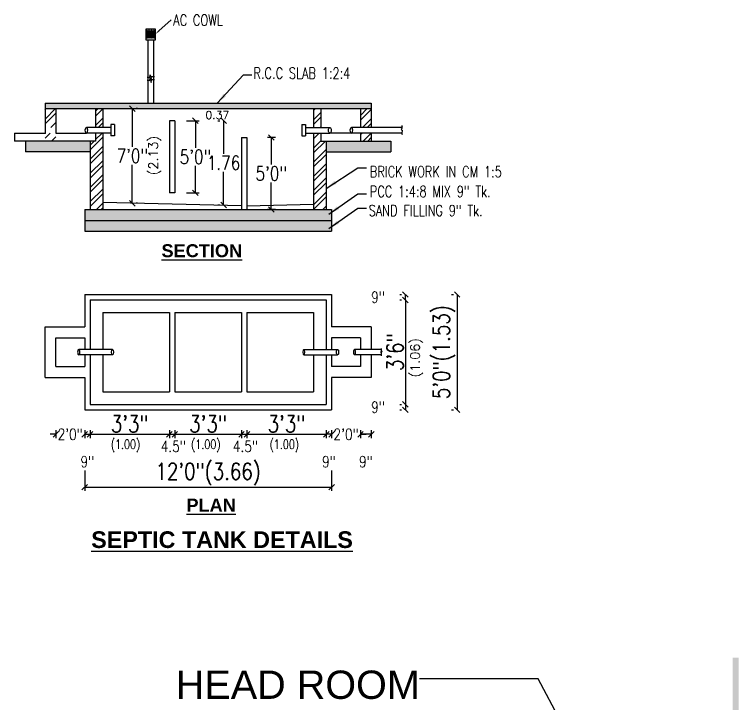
# Model space of a CAD drawing. Header units: metres. Extents: x 729 to 1050, y -308 to -82.
# Drawn here: x 785.25 to 795.48, y -143.21 to -133.48 of the extents above; entities that cross this region are included whole.
import ezdxf
from ezdxf import colors
from ezdxf.entities.mleader import LeaderData, LeaderLine
from ezdxf.enums import TextEntityAlignment as Align
from ezdxf.math import Vec2, Vec3

# ---------------------------------------------------------------- set-up
doc = ezdxf.new("R2010")
doc.units = ezdxf.units.M
doc.header["$MEASUREMENT"] = 0
doc.styles.add('ROMANS', font='romans.shx', dxfattribs={"width": 0.8, "height": 9})
doc.styles.get("Standard").update_dxf_attribs({"font": 'arial.ttf'})
doc.styles.add('style2', font='arialbd.ttf')
doc.dimstyles.get("Standard").update_dxf_attribs({"dimtxt": 0.3, "dimasz": 0.18, "dimexe": 0.18, "dimexo": 0.0625, "dimgap": 0.09, "dimtad": 0, "dimtoh": 1, "dimzin": 0, "dimdsep": 46, "dimtxsty": 'Standard', "dimblk": 'OBLIQUE', "dimcen": 0.09, "dimse1": 1, "dimse2": 1, "dimclrd": 1, "dimclrt": 3, "dimadec": 0, "dimazin": 0, "dimtfac": 1, "dimtofl": 0, "dimtmove": 0, "dimatfit": 3, "dimfxl": 0, "dimtolj": 1, "dimtzin": 0, "dimarcsym": 0})
pattern_1 = [(45, (-1373.337, -1747.44), (-3.818854, 3.818854), []), (45, (-1370.791, -1747.44), (-3.818854, 3.818854), [])]
pattern_2 = [(50, (-1373.337, -1747.4398), (3.6892395, -0.3227665), [0.385762, -4.243387]), (355, (-1373.337, -1747.44), (-0.713667, 3.868897), [0.30861, -3.39471]), (100.451, (-1373.0295, -1747.4667), (2.975586, 3.546113), [0.327847, -3.606322]), (46.1842, (-1373.337, -1746.411), (5.48935, -0.851357), [0.578644, -6.365081]), (96.6356, (-1372.8795, -1746.482), (4.807436, 5.010368), [0.491771, -5.409484]), (351.184, (-1373.337, -1746.411), (4.807443, 5.010359), [0.462915, -5.092065]), (21, (-1372.8226, -1746.6683), (3.070201, -2.070877), [0.385762, -4.243387]), (326, (-1372.8226, -1746.6683), (1.251491, 3.729806), [0.30861, -3.39471]), (71.4514, (-1372.5667, -1746.841), (4.321684, 1.658938), [0.327847, -3.606322]), (37.5, (-1373.337, -1747.4398), (0.0625442, 1.7122395), [0, -3.353562, 0, -3.446145, 0, -3.4075687]), (7.5, (-1373.337, -1747.4398), (1.3530982, 2.0286566), [0, -1.964817, 0, -3.2764095, 0, -1.2987337]), (327.5, (-1374.484, -1747.4398), (2.7457096, -0.116007), [0, -1.285875, 0, -4.01193, 0, -5.3235225]), (317.5, (-1374.9983, -1747.4398), (2.999616, 0.5148864), [0, -1.6716375, 0, -2.664333, 0, -3.7804725])]

# ---------------------------------------------------------------- blocks, each defined once
blk = doc.blocks.new('_Oblique')
at = {"color": 0, "linetype": 'ByBlock', "lineweight": -2}
blk.add_line((-0.5, -0.5), (0.5, 0.5), dxfattribs=at)
blk = doc.blocks.new('*D15')
at = {"color": 21, "lineweight": -2}
for p, q in [((-555.05, -834.69), (-554.05, -834.69)), ((-552.05, -834.69), (-552.05, -852.57)), ((-552.05, -880.11), (-552.05, -862.23)), ((-555.05, -880.11), (-554.05, -880.11))]:
    blk.add_line(p, q, dxfattribs=at)
at = {"layer": 'Defpoints', "color": 0}
for p in [(-552.05, -834.69), (-552.05, -834.69), (-552.05, -880.11)]:
    blk.add_point(p, dxfattribs=at)
at = {"color": 21, "lineweight": -2, "xscale": 3, "yscale": 3, "zscale": 3}
for p, rotation in [((-552.05, -834.69), 90), ((-552.05, -880.11), 270)]:
    blk.add_blockref('_Oblique', p, dxfattribs=dict(at, rotation=rotation))
at = {"color": 4, "insert": (-552.05, -857.4), "char_height": 7.5, "attachment_point": 5, "style": 'ROMANS'}
blk.add_mtext('\\A1;1.76', dxfattribs=at)
blk = doc.blocks.new('*D16')
at = {"color": 21, "lineweight": -2}
for p, q in [((-571.99, -834.69), (-565.22, -834.69)), ((-567.22, -834.69), (-567.22, -849.31)), ((-567.22, -873.57), (-567.22, -858.94)), ((-571.99, -873.57), (-565.22, -873.57))]:
    blk.add_line(p, q, dxfattribs=at)
at = {"layer": 'Defpoints', "color": 0}
for p in [(-574.99, -834.69), (-567.22, -834.69), (-574.99, -873.57)]:
    blk.add_point(p, dxfattribs=at)
at = {"color": 21, "lineweight": -2, "xscale": 3, "yscale": 3, "zscale": 3}
for p, rotation in [((-567.22, -834.69), 90), ((-567.22, -873.57), 270)]:
    blk.add_blockref('_Oblique', p, dxfattribs=dict(at, rotation=rotation))
at = {"color": 4, "insert": (-567.22, -854.13), "char_height": 7.5, "attachment_point": 5, "style": 'ROMANS'}
blk.add_mtext('\\A1;5\'0"', dxfattribs=at)
blk = doc.blocks.new('*D17')
at = {"color": 21, "lineweight": -2}
for p, q in [((-601.25, -828.16), (-601.25, -848.85)), ((-598.45, -828.16), (-599.25, -828.16)), ((-601.25, -879.2), (-601.25, -858.5)), ((-598.45, -879.2), (-599.25, -879.2))]:
    blk.add_line(p, q, dxfattribs=at)
at = {"layer": 'Defpoints', "color": 0}
for p in [(-601.45, -828.16), (-601.25, -828.16), (-601.45, -879.2)]:
    blk.add_point(p, dxfattribs=at)
at = {"color": 21, "lineweight": -2, "xscale": 3, "yscale": 3, "zscale": 3}
for p, rotation in [((-601.25, -828.16), 90), ((-601.25, -879.2), 270)]:
    blk.add_blockref('_Oblique', p, dxfattribs=dict(at, rotation=rotation))
at = {"color": 4, "insert": (-601.25, -853.68), "char_height": 7.5, "attachment_point": 5, "style": 'ROMANS'}
blk.add_mtext('\\A1;7\'0"', dxfattribs=at)
blk = doc.blocks.new('*D18')
at = {"color": 21, "lineweight": -2}
for p, q in [((-626.94, -1023.39), (-626.94, -1034.37)), ((-493.78, -1023.39), (-493.78, -1034.37)), ((-626.94, -1032.37), (-493.78, -1032.37))]:
    blk.add_line(p, q, dxfattribs=at)
at = {"layer": 'Defpoints', "color": 0}
for p in [(-626.94, -1020.39), (-493.78, -1020.39), (-493.78, -1032.37)]:
    blk.add_point(p, dxfattribs=at)
at = {"color": 21, "lineweight": -2, "xscale": 3, "yscale": 3, "zscale": 3, "rotation": 180}
blk.add_blockref('_Oblique', (-626.94, -1032.37), dxfattribs=at)
at = {"color": 21, "lineweight": -2, "xscale": 3, "yscale": 3, "zscale": 3}
blk.add_blockref('_Oblique', (-493.78, -1032.37), dxfattribs=at)
at = {"color": 4, "insert": (-560.36, -1025.34), "char_height": 9, "attachment_point": 5, "style": 'ROMANS'}
blk.add_mtext('\\A1;12\'0"(3.66)', dxfattribs=at)
blk = doc.blocks.new('*D19')
at = {"color": 21, "lineweight": -2}
for p, q in [((-524.04, -843.71), (-528.35, -843.71)), ((-526.35, -843.71), (-526.35, -858.33)), ((-526.35, -882.59), (-526.35, -867.96)), ((-524.04, -882.59), (-528.35, -882.59))]:
    blk.add_line(p, q, dxfattribs=at)
at = {"layer": 'Defpoints', "color": 0}
for p in [(-521.04, -843.71), (-526.35, -882.59), (-521.04, -882.59)]:
    blk.add_point(p, dxfattribs=at)
at = {"color": 21, "lineweight": -2, "xscale": 3, "yscale": 3, "zscale": 3}
for p, rotation in [((-526.35, -843.71), 90), ((-526.35, -882.59), 270)]:
    blk.add_blockref('_Oblique', p, dxfattribs=dict(at, rotation=rotation))
at = {"color": 4, "insert": (-526.35, -863.15), "char_height": 7.5, "attachment_point": 5, "style": 'ROMANS'}
blk.add_mtext('\\A1;5\'0"', dxfattribs=at)
blk = doc.blocks.new('*D20')
at = {"color": 21, "lineweight": -2}
for p, q in [((-539.46, -1001.66), (-539.46, -1005.86)), ((-496.69, -1001.66), (-496.69, -1005.86)), ((-539.46, -1003.86), (-496.69, -1003.86))]:
    blk.add_line(p, q, dxfattribs=at)
at = {"layer": 'Defpoints', "color": 0}
for p in [(-539.46, -998.66), (-496.69, -998.66), (-496.69, -1003.86)]:
    blk.add_point(p, dxfattribs=at)
at = {"color": 21, "lineweight": -2, "xscale": 3, "yscale": 3, "zscale": 3, "rotation": 180}
blk.add_blockref('_Oblique', (-539.46, -1003.86), dxfattribs=at)
at = {"color": 21, "lineweight": -2, "xscale": 3, "yscale": 3, "zscale": 3}
blk.add_blockref('_Oblique', (-496.69, -1003.86), dxfattribs=at)
at = {"color": 4, "insert": (-518.08, -998.28), "char_height": 9, "attachment_point": 5, "style": 'ROMANS'}
blk.add_mtext('\\A1;3\'3"', dxfattribs=at)
blk = doc.blocks.new('*D21')
at = {"color": 21, "lineweight": -2}
for p, q in [((-624.02, -1001.66), (-624.02, -1005.86)), ((-581.26, -1001.66), (-581.26, -1005.86)), ((-624.02, -1003.86), (-581.26, -1003.86))]:
    blk.add_line(p, q, dxfattribs=at)
at = {"layer": 'Defpoints', "color": 0}
for p in [(-624.02, -998.66), (-581.26, -998.66), (-581.26, -1003.86)]:
    blk.add_point(p, dxfattribs=at)
at = {"color": 21, "lineweight": -2, "xscale": 3, "yscale": 3, "zscale": 3, "rotation": 180}
blk.add_blockref('_Oblique', (-624.02, -1003.86), dxfattribs=at)
at = {"color": 21, "lineweight": -2, "xscale": 3, "yscale": 3, "zscale": 3}
blk.add_blockref('_Oblique', (-581.26, -1003.86), dxfattribs=at)
at = {"color": 4, "insert": (-602.64, -998.28), "char_height": 9, "attachment_point": 5, "style": 'ROMANS'}
blk.add_mtext('\\A1;3\'3"', dxfattribs=at)
blk = doc.blocks.new('*D22')
at = {"color": 21, "lineweight": -2}
for p, q in [((-642.49, -1001.66), (-642.49, -1005.86)), ((-626.94, -1001.66), (-626.94, -1005.86)), ((-642.49, -1003.86), (-645.49, -1003.86)), ((-626.94, -1003.86), (-623.94, -1003.86))]:
    blk.add_line(p, q, dxfattribs=at)
at = {"layer": 'Defpoints', "color": 0}
for p in [(-642.49, -998.66), (-626.94, -998.66), (-626.94, -1003.86)]:
    blk.add_point(p, dxfattribs=at)
at = {"color": 21, "lineweight": -2, "xscale": 3, "yscale": 3, "zscale": 3}
blk.add_blockref('_Oblique', (-642.49, -1003.86), dxfattribs=at)
at = {"color": 21, "lineweight": -2, "xscale": 3, "yscale": 3, "zscale": 3, "rotation": 180}
blk.add_blockref('_Oblique', (-626.94, -1003.86), dxfattribs=at)
at = {"color": 4, "insert": (-634.72, -1003.86), "char_height": 6, "attachment_point": 5, "style": 'ROMANS'}
blk.add_mtext('\\A1;2\'0"', dxfattribs=at)
blk = doc.blocks.new('*D23')
at = {"color": 21, "lineweight": -2}
for p, q in [((-626.94, -1001.66), (-626.94, -1005.86)), ((-624.02, -1001.66), (-624.02, -1005.86)), ((-626.94, -1003.86), (-624.02, -1003.86))]:
    blk.add_line(p, q, dxfattribs=at)
at = {"layer": 'Defpoints', "color": 0}
for p in [(-626.94, -998.66), (-624.02, -998.66), (-624.02, -1003.86)]:
    blk.add_point(p, dxfattribs=at)
at = {"color": 21, "lineweight": -2, "xscale": 3, "yscale": 3, "zscale": 3, "rotation": 180}
blk.add_blockref('_Oblique', (-626.94, -1003.86), dxfattribs=at)
at = {"color": 21, "lineweight": -2, "xscale": 3, "yscale": 3, "zscale": 3}
blk.add_blockref('_Oblique', (-624.02, -1003.86), dxfattribs=at)
at = {"color": 4, "insert": (-625.48, -1018.6), "char_height": 6, "attachment_point": 5, "style": 'ROMANS'}
blk.add_mtext('\\A1;9"', dxfattribs=at)
blk = doc.blocks.new('*D24')
at = {"color": 21, "lineweight": -2}
for p, q in [((-542.38, -1001.66), (-542.38, -1005.86)), ((-539.46, -1001.66), (-539.46, -1005.86)), ((-542.38, -1003.86), (-539.46, -1003.86))]:
    blk.add_line(p, q, dxfattribs=at)
at = {"layer": 'Defpoints', "color": 0}
for p in [(-542.38, -998.66), (-539.46, -998.66), (-539.46, -1003.86)]:
    blk.add_point(p, dxfattribs=at)
at = {"color": 21, "lineweight": -2, "xscale": 3, "yscale": 3, "zscale": 3, "rotation": 180}
blk.add_blockref('_Oblique', (-542.38, -1003.86), dxfattribs=at)
at = {"color": 21, "lineweight": -2, "xscale": 3, "yscale": 3, "zscale": 3}
blk.add_blockref('_Oblique', (-539.46, -1003.86), dxfattribs=at)
at = {"color": 4, "insert": (-540.26, -1010.37), "char_height": 6, "attachment_point": 5, "style": 'ROMANS'}
blk.add_mtext('\\A1;4.5"', dxfattribs=at)
blk = doc.blocks.new('*D25')
at = {"color": 21, "lineweight": -2}
for p, q in [((-581.26, -1001.66), (-581.26, -1005.86)), ((-578.34, -1001.66), (-578.34, -1005.86)), ((-581.26, -1003.86), (-578.34, -1003.86))]:
    blk.add_line(p, q, dxfattribs=at)
at = {"layer": 'Defpoints', "color": 0}
for p in [(-581.26, -998.66), (-578.34, -998.66), (-578.34, -1003.86)]:
    blk.add_point(p, dxfattribs=at)
at = {"color": 21, "lineweight": -2, "xscale": 3, "yscale": 3, "zscale": 3, "rotation": 180}
blk.add_blockref('_Oblique', (-581.26, -1003.86), dxfattribs=at)
at = {"color": 21, "lineweight": -2, "xscale": 3, "yscale": 3, "zscale": 3}
blk.add_blockref('_Oblique', (-578.34, -1003.86), dxfattribs=at)
at = {"color": 4, "insert": (-579.14, -1010.37), "char_height": 6, "attachment_point": 5, "style": 'ROMANS'}
blk.add_mtext('\\A1;4.5"', dxfattribs=at)
blk = doc.blocks.new('*D26')
at = {"color": 21, "lineweight": -2}
for p, q in [((-578.34, -1001.66), (-578.34, -1005.86)), ((-542.38, -1001.66), (-542.38, -1005.86)), ((-578.34, -1003.86), (-542.38, -1003.86))]:
    blk.add_line(p, q, dxfattribs=at)
at = {"layer": 'Defpoints', "color": 0}
for p in [(-578.34, -998.66), (-542.38, -998.66), (-542.38, -1003.86)]:
    blk.add_point(p, dxfattribs=at)
at = {"color": 21, "lineweight": -2, "xscale": 3, "yscale": 3, "zscale": 3, "rotation": 180}
blk.add_blockref('_Oblique', (-578.34, -1003.86), dxfattribs=at)
at = {"color": 21, "lineweight": -2, "xscale": 3, "yscale": 3, "zscale": 3}
blk.add_blockref('_Oblique', (-542.38, -1003.86), dxfattribs=at)
at = {"color": 4, "insert": (-560.36, -998.28), "char_height": 9, "attachment_point": 5, "style": 'ROMANS'}
blk.add_mtext('\\A1;3\'3"', dxfattribs=at)
blk = doc.blocks.new('*D27')
at = {"color": 21, "lineweight": -2}
for p, q in [((-457.02, -928.43), (-456.02, -928.43)), ((-454.02, -931.35), (-454.02, -928.43)), ((-457.02, -931.35), (-456.02, -931.35))]:
    blk.add_line(p, q, dxfattribs=at)
at = {"layer": 'Defpoints', "color": 0}
for p in [(-454.02, -928.43), (-454.02, -928.43), (-454.02, -931.35)]:
    blk.add_point(p, dxfattribs=at)
at = {"color": 21, "lineweight": -2, "xscale": 3, "yscale": 3, "zscale": 3}
for p, rotation in [((-454.02, -928.43), 90), ((-454.02, -931.35), 270)]:
    blk.add_blockref('_Oblique', p, dxfattribs=dict(at, rotation=rotation))
at = {"color": 4, "insert": (-468.77, -929.89), "char_height": 6, "attachment_point": 5, "style": 'ROMANS'}
blk.add_mtext('\\A1;9"', dxfattribs=at)
blk = doc.blocks.new('*D28')
at = {"color": 21, "lineweight": -2}
for p, q in [((-429.08, -928.43), (-428.08, -928.43)), ((-426.08, -928.43), (-426.08, -990.64)), ((-429.08, -990.64), (-428.08, -990.64))]:
    blk.add_line(p, q, dxfattribs=at)
at = {"layer": 'Defpoints', "color": 0}
for p in [(-426.08, -928.43), (-426.08, -990.64), (-426.08, -990.64)]:
    blk.add_point(p, dxfattribs=at)
at = {"color": 21, "lineweight": -2, "xscale": 3, "yscale": 3, "zscale": 3}
for p, rotation in [((-426.08, -928.43), 90), ((-426.08, -990.64), 270)]:
    blk.add_blockref('_Oblique', p, dxfattribs=dict(at, rotation=rotation))
at = {"color": 4, "insert": (-433.12, -959.53), "char_height": 9, "attachment_point": 5, "rotation": 90, "style": 'ROMANS'}
blk.add_mtext('\\A1;5\'0"(1.53)', dxfattribs=at)
blk = doc.blocks.new('*D29')
at = {"color": 21, "lineweight": -2}
for p, q in [((-457.02, -931.35), (-456.02, -931.35)), ((-454.02, -931.35), (-454.02, -987.72)), ((-457.02, -987.72), (-456.02, -987.72))]:
    blk.add_line(p, q, dxfattribs=at)
at = {"layer": 'Defpoints', "color": 0}
for p in [(-454.02, -931.35), (-454.02, -987.72), (-454.02, -987.72)]:
    blk.add_point(p, dxfattribs=at)
at = {"color": 21, "lineweight": -2, "xscale": 3, "yscale": 3, "zscale": 3}
for p, rotation in [((-454.02, -931.35), 90), ((-454.02, -987.72), 270)]:
    blk.add_blockref('_Oblique', p, dxfattribs=dict(at, rotation=rotation))
at = {"color": 4, "insert": (-459.6, -959.53), "char_height": 9, "attachment_point": 5, "rotation": 90, "style": 'ROMANS'}
blk.add_mtext('\\A1;3\'6"', dxfattribs=at)
blk = doc.blocks.new('*D30')
at = {"color": 21, "lineweight": -2}
for p, q in [((-478.22, -1001.66), (-478.22, -1005.86)), ((-472.39, -1001.66), (-472.39, -1005.86)), ((-472.39, -1003.86), (-478.22, -1003.86))]:
    blk.add_line(p, q, dxfattribs=at)
at = {"layer": 'Defpoints', "color": 0}
for p in [(-478.22, -998.66), (-472.39, -998.66), (-478.22, -1003.86)]:
    blk.add_point(p, dxfattribs=at)
at = {"color": 21, "lineweight": -2, "xscale": 3, "yscale": 3, "zscale": 3, "rotation": 180}
blk.add_blockref('_Oblique', (-478.22, -1003.86), dxfattribs=at)
at = {"color": 21, "lineweight": -2, "xscale": 3, "yscale": 3, "zscale": 3}
blk.add_blockref('_Oblique', (-472.39, -1003.86), dxfattribs=at)
at = {"color": 4, "insert": (-475.31, -1018.6), "char_height": 6, "attachment_point": 5, "style": 'ROMANS'}
blk.add_mtext('\\A1;9"', dxfattribs=at)
blk = doc.blocks.new('*D31')
at = {"color": 21, "lineweight": -2}
for p, q in [((-496.69, -1001.66), (-496.69, -1005.86)), ((-493.78, -1001.66), (-493.78, -1005.86)), ((-493.78, -1003.86), (-496.69, -1003.86))]:
    blk.add_line(p, q, dxfattribs=at)
at = {"layer": 'Defpoints', "color": 0}
for p in [(-496.69, -998.66), (-493.78, -998.66), (-496.69, -1003.86)]:
    blk.add_point(p, dxfattribs=at)
at = {"color": 21, "lineweight": -2, "xscale": 3, "yscale": 3, "zscale": 3, "rotation": 180}
blk.add_blockref('_Oblique', (-496.69, -1003.86), dxfattribs=at)
at = {"color": 21, "lineweight": -2, "xscale": 3, "yscale": 3, "zscale": 3}
blk.add_blockref('_Oblique', (-493.78, -1003.86), dxfattribs=at)
at = {"color": 4, "insert": (-495.23, -1018.6), "char_height": 6, "attachment_point": 5, "style": 'ROMANS'}
blk.add_mtext('\\A1;9"', dxfattribs=at)
blk = doc.blocks.new('*D32')
at = {"color": 21, "lineweight": -2}
for p, q in [((-493.78, -1001.66), (-493.78, -1005.86)), ((-478.22, -1001.66), (-478.22, -1005.86)), ((-493.78, -1003.86), (-496.78, -1003.86)), ((-478.22, -1003.86), (-475.22, -1003.86))]:
    blk.add_line(p, q, dxfattribs=at)
at = {"layer": 'Defpoints', "color": 0}
for p in [(-493.78, -998.66), (-478.22, -998.66), (-478.22, -1003.86)]:
    blk.add_point(p, dxfattribs=at)
at = {"color": 21, "lineweight": -2, "xscale": 3, "yscale": 3, "zscale": 3}
blk.add_blockref('_Oblique', (-493.78, -1003.86), dxfattribs=at)
at = {"color": 21, "lineweight": -2, "xscale": 3, "yscale": 3, "zscale": 3, "rotation": 180}
blk.add_blockref('_Oblique', (-478.22, -1003.86), dxfattribs=at)
at = {"color": 4, "insert": (-486, -1003.86), "char_height": 6, "attachment_point": 5, "style": 'ROMANS'}
blk.add_mtext('\\A1;2\'0"', dxfattribs=at)
blk = doc.blocks.new('*D33')
at = {"color": 21, "lineweight": -2}
for p, q in [((-457.02, -987.72), (-456.02, -987.72)), ((-457.02, -990.64), (-456.02, -990.64)), ((-454.02, -987.72), (-454.02, -990.64))]:
    blk.add_line(p, q, dxfattribs=at)
at = {"layer": 'Defpoints', "color": 0}
for p in [(-454.02, -987.72), (-454.02, -990.64), (-454.02, -990.64)]:
    blk.add_point(p, dxfattribs=at)
at = {"color": 21, "lineweight": -2, "xscale": 3, "yscale": 3, "zscale": 3}
for p, rotation in [((-454.02, -987.72), 90), ((-454.02, -990.64), 270)]:
    blk.add_blockref('_Oblique', p, dxfattribs=dict(at, rotation=rotation))
at = {"color": 4, "insert": (-468.77, -989.18), "char_height": 6, "attachment_point": 5, "style": 'ROMANS'}
blk.add_mtext('\\A1;9"', dxfattribs=at)
blk = doc.blocks.new('RYTRYT')
h = blk.add_hatch()
h.set_pattern_fill('AR-CONC', color=1, scale=0.02025, style=0)
h.set_pattern_definition(pattern_2)
h.paths.add_polyline_path([(-648.323, -825.241), (-648.323, -828.157), (-472.391, -828.157), (-472.391, -825.241)])
h = blk.add_hatch()
h.set_pattern_fill('ANSI32', color=1, scale=0.567, style=0)
h.set_pattern_definition(pattern_1)
h.paths.add_polyline_path([(-642.491, -828.157), (-648.323, -828.157), (-648.323, -838.396), (-642.491, -838.396)])
h.paths.add_polyline_path([(-648.323, -841.312), (-648.323, -845.653), (-642.491, -845.653), (-642.491, -841.312)])
h.paths.add_polyline_path([(-472.391, -828.157), (-478.223, -828.157), (-478.223, -838.396), (-472.391, -838.396)])
h.paths.add_polyline_path([(-472.391, -841.312), (-478.223, -841.312), (-478.223, -845.653), (-472.391, -845.653)])
h = blk.add_hatch()
h.set_pattern_fill('ANSI32', color=1, scale=0.567, style=0)
h.set_pattern_definition(pattern_1)
h.paths.add_polyline_path([(-621.107, -838.396), (-617.219, -838.396), (-617.219, -828.157), (-621.107, -828.157)])
h.paths.add_polyline_path([(-624.023, -882.589), (-617.219, -882.589), (-617.219, -841.312), (-621.107, -841.312), (-621.107, -845.653), (-624.023, -845.653)])
h.paths.add_polyline_path([(-503.495, -882.589), (-496.691, -882.589), (-496.691, -845.653), (-499.607, -845.653), (-499.607, -841.312), (-503.495, -841.312)])
h.paths.add_polyline_path([(-499.607, -828.157), (-503.495, -828.157), (-503.495, -838.396), (-499.607, -838.396)])
h = blk.add_hatch()
h.set_pattern_fill('AR-CONC', color=1, scale=0.02025, style=0)
h.set_pattern_definition(pattern_2)
h.paths.add_polyline_path([(-658.812, -845.653), (-658.812, -851.485), (-624.023, -851.485), (-624.023, -845.653)])
h.paths.add_polyline_path([(-496.691, -845.653), (-496.691, -851.485), (-461.903, -851.485), (-461.903, -845.653)])
h = blk.add_hatch()
h.set_pattern_fill('AR-CONC', color=1, scale=0.02025, style=0)
h.set_pattern_definition(pattern_2)
h.paths.add_polyline_path([(-493.775, -888.421), (-493.775, -882.589), (-626.939, -882.589), (-626.939, -888.421)])
h = blk.add_hatch()
h.set_pattern_fill('AR-SAND', color=3, scale=0.0405, style=0)
h.set_pattern_definition([(37.5, (-1373.337, -1747.4398), (-0.0648013, 1.9821236), [0, -1.563624, 0, -1.74879, 0, -1.6716375]), (7.5, (-1373.337, -1747.4398), (1.8205693, 2.9031417), [0, -0.843534, 0, -1.409319, 0, -0.5400675]), (327.5, (-1374.6022, -1747.4398), (3.203519, 0.0058206), [0, -0.51435, 0, -1.85166, 0, -2.417445]), (317.5, (-1374.6022, -1747.4398), (3.0924036, 0.902864), [0, -0.257175, 0, -1.213866, 0, -1.388745])])
h.paths.add_polyline_path([(-626.939, -888.421), (-626.939, -894.253), (-493.775, -894.253), (-493.775, -888.421)])
at = {"color": 21}
blk.add_line((-586.97, -786.26), (-580.306, -780.184), dxfattribs=at)
at = {"color": 1}
for p, q in [((-593.727, -786.205), (-593.727, -789.884)), ((-593.315, -786.205), (-593.315, -789.884)), ((-592.862, -786.205), (-592.862, -789.884)), ((-592.45, -786.205), (-592.45, -789.884)), ((-591.997, -786.205), (-591.997, -789.884)), ((-591.585, -786.205), (-591.585, -789.884)), ((-591.132, -786.205), (-591.132, -789.884)), ((-590.72, -786.205), (-590.72, -789.884)), ((-590.267, -786.205), (-590.267, -789.884)), ((-589.855, -786.205), (-589.855, -789.884)), ((-589.402, -786.205), (-589.402, -789.884)), ((-588.99, -786.205), (-588.99, -789.884))]:
    blk.add_line(p, q, dxfattribs=at)
for p, q in [((-592.815, -791.043), (-592.815, -825.241)), ((-589.899, -791.043), (-589.899, -825.241)), ((-648.323, -825.241), (-472.391, -825.241)), ((-648.323, -825.241), (-648.323, -841.312)), ((-472.391, -825.241), (-472.391, -838.396)), ((-648.323, -828.157), (-472.391, -828.157)), ((-642.491, -828.157), (-642.491, -841.312)), ((-621.107, -828.157), (-621.107, -838.396)), ((-617.219, -828.157), (-617.219, -838.396)), ((-503.495, -828.157), (-503.495, -838.396)), ((-499.607, -828.157), (-499.607, -838.396)), ((-478.223, -828.157), (-478.223, -838.396)), ((-578.339, -834.686), (-581.255, -834.686)), ((-581.255, -834.686), (-581.255, -873.566)), ((-578.339, -834.686), (-578.339, -873.566)), ((-612.915, -838.396), (-626.025, -838.396)), ((-610.889, -836.801), (-612.915, -836.801)), ((-612.915, -836.801), (-612.915, -842.907)), ((-610.889, -836.801), (-610.889, -842.907)), ((-509.825, -836.801), (-509.825, -842.907)), ((-509.825, -836.801), (-507.8, -836.801)), ((-507.8, -836.801), (-507.8, -842.907)), ((-507.8, -838.396), (-494.69, -838.396)), ((-455.841, -838.396), (-483.141, -838.396)), ((-664.801, -841.312), (-648.323, -841.312)), ((-664.801, -841.312), (-664.801, -845.653)), ((-642.491, -841.312), (-626.025, -841.312)), ((-612.915, -841.312), (-626.025, -841.312)), ((-621.107, -841.312), (-621.107, -845.653)), ((-617.219, -841.312), (-617.219, -882.589)), ((-610.889, -842.907), (-612.915, -842.907)), ((-509.825, -842.907), (-507.8, -842.907)), ((-507.8, -841.312), (-494.69, -841.312)), ((-503.495, -841.312), (-503.495, -882.589)), ((-499.607, -841.312), (-499.607, -845.653)), ((-455.914, -841.312), (-494.69, -841.312)), ((-478.223, -841.312), (-478.223, -845.653)), ((-472.391, -841.312), (-472.391, -845.653)), ((-621.107, -845.653), (-664.801, -845.653)), ((-658.812, -845.653), (-658.812, -851.485)), ((-624.023, -845.653), (-624.023, -882.589)), ((-542.375, -843.709), (-539.459, -843.709)), ((-542.375, -843.709), (-542.375, -882.589)), ((-539.459, -843.709), (-539.459, -882.589)), ((-499.607, -845.653), (-461.903, -845.653)), ((-496.691, -845.653), (-496.691, -882.589)), ((-461.903, -845.653), (-461.903, -851.485)), ((-624.023, -851.485), (-658.812, -851.485)), ((-496.691, -851.485), (-461.903, -851.485)), ((-578.339, -873.566), (-581.255, -873.566)), ((-542.375, -880.551), (-617.219, -878.758)), ((-539.459, -880.551), (-503.495, -879.689)), ((-626.939, -882.589), (-493.775, -882.589)), ((-626.939, -882.589), (-626.939, -894.253)), ((-493.775, -882.589), (-493.775, -894.253)), ((-626.939, -888.421), (-493.775, -888.421)), ((-626.939, -894.253), (-493.775, -894.253)), ((-626.939, -928.429), (-493.775, -928.429)), ((-626.939, -928.429), (-626.939, -945.925)), ((-493.775, -928.429), (-493.775, -945.925)), ((-624.023, -931.345), (-624.023, -958.075)), ((-624.023, -931.345), (-496.691, -931.345)), ((-496.691, -931.345), (-496.691, -958.075)), ((-617.219, -938.149), (-581.255, -938.149)), ((-617.219, -938.149), (-617.219, -958.075)), ((-581.255, -938.149), (-581.255, -980.917)), ((-578.339, -938.149), (-578.339, -980.917)), ((-578.339, -938.149), (-542.375, -938.149)), ((-542.375, -938.149), (-542.375, -980.917)), ((-539.459, -938.149), (-539.459, -980.917)), ((-539.459, -938.149), (-503.495, -938.149)), ((-503.495, -938.149), (-503.495, -958.075)), ((-648.323, -945.925), (-626.939, -945.925)), ((-648.323, -973.141), (-648.323, -945.925)), ((-472.391, -945.925), (-493.775, -945.925)), ((-472.391, -945.925), (-472.391, -958.075)), ((-642.55, -951.757), (-626.939, -951.757)), ((-642.491, -967.309), (-642.55, -951.757)), ((-626.939, -951.757), (-626.939, -958.075)), ((-493.775, -951.757), (-493.775, -958.075)), ((-478.223, -951.757), (-493.775, -951.757)), ((-478.223, -951.757), (-478.223, -958.075)), ((-611.956, -958.075), (-630.143, -958.075)), ((-508.759, -958.075), (-490.572, -958.075)), ((-467.138, -958.075), (-481.427, -958.075)), ((-611.956, -960.991), (-630.143, -960.991)), ((-626.939, -960.991), (-626.939, -967.309)), ((-624.023, -960.991), (-624.023, -987.721)), ((-617.219, -960.991), (-617.219, -980.917)), ((-508.759, -960.991), (-490.572, -960.991)), ((-503.495, -960.991), (-503.495, -980.917)), ((-496.691, -960.991), (-496.691, -987.721)), ((-493.775, -960.991), (-493.775, -967.309)), ((-467.079, -960.991), (-481.427, -960.991)), ((-478.223, -960.991), (-478.223, -967.309)), ((-472.391, -960.991), (-472.391, -973.141)), ((-642.491, -967.309), (-626.939, -967.309)), ((-478.223, -967.309), (-493.775, -967.309)), ((-648.323, -973.141), (-626.939, -973.141)), ((-626.939, -973.141), (-626.939, -990.637)), ((-493.775, -973.141), (-493.775, -990.637)), ((-472.391, -973.141), (-493.775, -973.141)), ((-617.219, -980.917), (-581.255, -980.917)), ((-578.339, -980.917), (-542.375, -980.917)), ((-539.459, -980.917), (-503.495, -980.917)), ((-626.939, -990.637), (-493.775, -990.637)), ((-624.023, -987.721), (-496.691, -987.721))]:
    blk.add_line(p, q)
blk.add_lwpolyline([(-593.949, -791.043), (-588.765, -791.043), (-588.765, -785.211), (-593.949, -785.211)], close=True)
for points in [[(-593.265, -811.167), (-591.804, -811.284), (-591.687, -810), (-591.102, -812.334), (-590.869, -810.817), (-589.349, -810.817)], [(-593.265, -812.801), (-591.804, -812.918), (-591.687, -811.634), (-591.102, -813.969), (-590.869, -812.451), (-589.349, -812.451)], [(-467.138, -957.507), (-467.138, -959.15), (-466.55, -959.15), (-467.491, -959.62), (-467.079, -959.62), (-467.079, -961.556)]]:
    blk.add_lwpolyline(points)
for centre, start, end in [((-593.521, -786.205), 0, 180), ((-593.521, -786.205), 0, 180), ((-592.656, -786.205), 0, 180), ((-592.656, -786.205), 0, 180), ((-591.791, -786.205), 0, 180), ((-591.791, -786.205), 0, 180), ((-590.926, -786.205), 0, 180), ((-590.926, -786.205), 0, 180), ((-590.061, -786.205), 0, 180), ((-590.061, -786.205), 0, 180), ((-589.196, -786.205), 0, 180), ((-589.196, -786.205), 0, 180), ((-593.521, -789.884), 180, 0), ((-592.656, -789.884), 180, 0), ((-591.791, -789.884), 180, 0), ((-590.926, -789.884), 180, 0), ((-590.061, -789.884), 180, 0), ((-589.196, -789.884), 180, 0)]:
    blk.add_arc(centre, 0.206, start, end, dxfattribs=at)
at = {"extrusion": (0, 0, -1)}
for centre, ratio in [((-626.025, -839.854), 0.5117397), ((-483.141, -839.854), 0.5117397), ((-630.143, -959.533), 0.4026851), ((-508.759, -959.533), 0.3510772), ((-481.427, -959.533), 0.4026851)]:
    blk.add_ellipse(centre, major_axis=(0, 1.458), ratio=ratio, dxfattribs=at)
for centre, ratio in [((-494.69, -839.854), 0.5117397), ((-611.956, -959.533), 0.3510772), ((-490.572, -959.533), 0.4026851)]:
    blk.add_ellipse(centre, major_axis=(0, 1.458), ratio=ratio)
blk.add_spline([(-455.997, -837.197), (-455.997, -838.785), (-456.278, -839.299), (-455.81, -839.86), (-455.904, -840.981), (-455.716, -842.102)], degree=3)
at = {"color": 21}
blk.add_solid([(-586.697, -786.559), (-587.243, -785.96), (-588.765, -787.897)], dxfattribs=at)
at = {"color": 4, "style": 'ROMANS', "width": 0.75}
for s, height, p in [('AC COWL', 6, (-579.188, -783.378)), ('R.C.C SLAB 1:2:4', 6, (-535.935, -812.033)), ('BRICK WORK IN CM 1:5', 6, (-473.196, -865.174)), ('PCC 1:4:8 MIX 9" Tk.', 6, (-473.196, -875.856)), ('SAND FILLING 9" Tk.', 6, (-473.829, -886.145)), ('(1.00)', 5.04, (-612.821, -1011.766)), ('(1.00)', 5.04, (-569.554, -1011.766)), ('(1.00)', 5.04, (-527.208, -1011.766))]:
    blk.add_text(s, height=height, dxfattribs=at).set_placement(p)
at = {"color": 4, "style": 'ROMANS'}
blk.add_text('0.37', height=4.32, dxfattribs=at).set_placement((-561.884, -833.773))
for s, p in [('(2.13)', (-587.45, -864.063)), ('(1.06)', (-446.289, -973.124))]:
    blk.add_text(s, height=5.04, rotation=90, dxfattribs=at).set_placement(p)
at = {"color": 3, "style": 'style2'}
for s, height, p in [('%%uSECTION', 7, (-563.782, -908.301)), ('%%uPLAN', 7, (-558.763, -1045.545)), ('%%USEPTIC TANK DETAILS', 9, (-552.864, -1065.173))]:
    blk.add_text(s, height=height, dxfattribs=at).set_placement(p, align=Align.CENTER)
at = {"color": 4}
for base, p1, p2, text, override, picture, middle in [((-601.249, -828.157), (-601.449, -879.198), (-601.449, -828.157), '7\'0"', {"dimtxt": 7.5, "dimasz": 3, "dimexe": 2, "dimexo": 3, "dimgap": 1, "dimdec": 2, "dimlunit": 3, "dimtxsty": 'ROMANS', "dimblk1": 'Oblique', "dimblk2": 'Oblique', "dimsah": 1, "dimclrd": 21, "dimclre": 21, "dimclrt": 4, "dimtmove": 2}, '*D17', (-601.249, -853.677)), ((-567.223, -834.686), (-574.986, -873.566), (-574.986, -834.686), '5\'0"', {"dimtxt": 7.5, "dimasz": 3, "dimexe": 2, "dimexo": 3, "dimgap": 1, "dimdec": 2, "dimlunit": 3, "dimtxsty": 'ROMANS', "dimblk1": 'Oblique', "dimblk2": 'Oblique', "dimsah": 1, "dimclrd": 21, "dimclre": 21, "dimclrt": 4, "dimtmove": 2}, '*D16', (-567.223, -854.126)), ((-552.05, -834.686), (-552.05, -880.113), (-552.05, -834.686), '1.76', {"dimtxt": 7.5, "dimasz": 3, "dimexe": 2, "dimexo": 3, "dimgap": 1, "dimdec": 2, "dimlunit": 3, "dimtxsty": 'ROMANS', "dimblk1": 'Oblique', "dimblk2": 'Oblique', "dimsah": 1, "dimclrd": 21, "dimclre": 21, "dimclrt": 4, "dimtmove": 2}, '*D15', (-552.05, -857.4)), ((-526.35, -882.589), (-521.036, -843.709), (-521.036, -882.589), '5\'0"', {"dimtxt": 7.5, "dimasz": 3, "dimexe": 2, "dimexo": 3, "dimgap": 1, "dimdec": 2, "dimlunit": 3, "dimtxsty": 'ROMANS', "dimblk1": 'Oblique', "dimblk2": 'Oblique', "dimsah": 1, "dimclrd": 21, "dimclre": 21, "dimclrt": 4, "dimtmove": 2}, '*D19', (-526.35, -863.149)), ((-454.023, -928.429), (-454.023, -931.345), (-454.023, -928.429), '9"', {"dimtxt": 6, "dimasz": 3, "dimexe": 2, "dimexo": 3, "dimgap": 1, "dimdec": 2, "dimlunit": 3, "dimtxsty": 'ROMANS', "dimblk1": 'Oblique', "dimblk2": 'Oblique', "dimsah": 1, "dimclrd": 21, "dimclre": 21, "dimclrt": 4, "dimtmove": 2}, '*D27', (-468.765, -929.887)), ((-454.023, -990.637), (-454.023, -987.721), (-454.023, -990.637), '9"', {"dimtxt": 6, "dimasz": 3, "dimexe": 2, "dimexo": 3, "dimgap": 1, "dimdec": 2, "dimlunit": 3, "dimtxsty": 'ROMANS', "dimblk1": 'Oblique', "dimblk2": 'Oblique', "dimsah": 1, "dimclrd": 21, "dimclre": 21, "dimclrt": 4, "dimtmove": 2}, '*D33', (-468.765, -989.179))]:
    dim = blk.add_linear_dim(base=base, p1=p1, p2=p2, angle=90, text=text, dimstyle='Standard', override=override, dxfattribs=at)
    dim.commit()
    dim.dimension.update_dxf_attribs({"geometry": picture, "text_midpoint": middle})
for base, p1, p2, text, picture, middle in [((-426.085, -990.637), (-426.085, -928.429), (-426.085, -990.637), '5\'0"(1.53)', '*D28', (-433.119, -959.533)), ((-454.023, -987.721), (-454.023, -931.345), (-454.023, -987.721), '3\'6"', '*D29', (-459.601, -959.533))]:
    dim = blk.add_linear_dim(base=base, p1=p1, p2=p2, angle=90, text=text, dimstyle='Standard', override={"dimtxt": 9, "dimasz": 3, "dimexe": 2, "dimexo": 3, "dimgap": 1, "dimtad": 1, "dimtih": 0, "dimtoh": 0, "dimdec": 2, "dimlunit": 3, "dimtxsty": 'ROMANS', "dimblk1": 'Oblique', "dimblk2": 'Oblique', "dimsah": 1, "dimcen": 2.5, "dimclrd": 21, "dimclre": 21, "dimclrt": 4, "dimtofl": 1, "dimtmove": 2})
    dim.commit()
    dim.dimension.update_dxf_attribs({"geometry": picture, "text_midpoint": middle})
for base, p1, p2, text, picture, middle in [((-581.255, -1003.858), (-624.023, -998.659), (-581.255, -998.659), '3\'3"', '*D21', (-602.639, -998.281)), ((-542.375, -1003.858), (-578.339, -998.659), (-542.375, -998.659), '3\'3"', '*D26', (-560.357, -998.281)), ((-496.691, -1003.858), (-539.459, -998.659), (-496.691, -998.659), '3\'3"', '*D20', (-518.075, -998.281)), ((-493.775, -1032.37), (-626.939, -1020.391), (-493.775, -1020.391), '12\'0"(3.66)', '*D18', (-560.357, -1025.336))]:
    dim = blk.add_linear_dim(base=base, p1=p1, p2=p2, text=text, dimstyle='Standard', override={"dimtxt": 9, "dimasz": 3, "dimexe": 2, "dimexo": 3, "dimgap": 1, "dimtad": 1, "dimtih": 0, "dimtoh": 0, "dimdec": 2, "dimlunit": 3, "dimtxsty": 'ROMANS', "dimblk1": 'Oblique', "dimblk2": 'Oblique', "dimsah": 1, "dimcen": 2.5, "dimclrd": 21, "dimclre": 21, "dimclrt": 4, "dimtofl": 1, "dimtmove": 2})
    dim.commit()
    dim.dimension.update_dxf_attribs({"geometry": picture, "text_midpoint": middle})
for base, p1, p2, text, picture, middle in [((-626.939, -1003.858), (-642.491, -998.659), (-626.939, -998.659), '2\'0"', '*D22', (-634.715, -1003.858)), ((-624.023, -1003.858), (-626.939, -998.659), (-624.023, -998.659), '9"', '*D23', (-625.481, -1018.601)), ((-496.691, -1003.858), (-493.775, -998.659), (-496.691, -998.659), '9"', '*D31', (-495.233, -1018.601)), ((-478.223, -1003.858), (-493.775, -998.659), (-478.223, -998.659), '2\'0"', '*D32', (-485.999, -1003.858)), ((-478.223, -1003.858), (-472.391, -998.659), (-478.223, -998.659), '9"', '*D30', (-475.307, -1018.601))]:
    dim = blk.add_linear_dim(base=base, p1=p1, p2=p2, text=text, dimstyle='Standard', override={"dimtxt": 6, "dimasz": 3, "dimexe": 2, "dimexo": 3, "dimgap": 1, "dimdec": 2, "dimlunit": 3, "dimtxsty": 'ROMANS', "dimblk1": 'Oblique', "dimblk2": 'Oblique', "dimsah": 1, "dimclrd": 21, "dimclre": 21, "dimclrt": 4, "dimtmove": 2}, dxfattribs=at)
    dim.commit()
    dim.dimension.update_dxf_attribs({"geometry": picture, "text_midpoint": middle})
for base, p1, p2, picture, middle in [((-578.339, -1003.858), (-581.255, -998.659), (-578.339, -998.659), '*D25', (-579.141, -1010.367)), ((-539.459, -1003.858), (-542.375, -998.659), (-539.459, -998.659), '*D24', (-540.261, -1010.367))]:
    dim = blk.add_linear_dim(base=base, p1=p1, p2=p2, text='4.5"', dimstyle='Standard', override={"dimtxt": 6, "dimasz": 3, "dimexe": 2, "dimexo": 3, "dimgap": 1, "dimdec": 2, "dimlunit": 3, "dimtxsty": 'ROMANS', "dimblk1": 'Oblique', "dimblk2": 'Oblique', "dimsah": 1, "dimclrd": 21, "dimclre": 21, "dimclrt": 4, "dimtmove": 2}, dxfattribs=at)
    dim.commit()
    dim.dimension.update_dxf_attribs({"geometry": picture, "text_midpoint": middle, "dimtype": 128})
at = {"color": 21}
for points in [[(-555.447, -825.241), (-541.349, -809.854), (-536.717, -809.854)], [(-496.691, -871.173), (-479.607, -860.149), (-474.976, -860.149)], [(-495.234, -885.084), (-479.607, -874.06), (-474.976, -874.06)], [(-495.234, -892.883), (-479.607, -881.859), (-474.976, -881.859)]]:
    blk.add_leader(points, dimstyle='Standard', override={"dimtxt": 9, "dimasz": 6, "dimexe": 2, "dimexo": 12, "dimgap": 3, "dimzin": 12, "dimtxsty": 'ROMANS', "dimclrd": 21, "dimclre": 21, "dimclrt": 4}, dxfattribs=at)

msp = doc.modelspace()

# ---------------------------------------------------------------- hatches: boundary and pattern name
msp.add_hatch(color=7).paths.add_polyline_path([(795.48, -142.566), (795.399, -142.566), (795.399, -145.889), (795.48, -145.889)])

# ---------------------------------------------------------------- block references
at = {"color": 7, "xscale": 0.0261928767977224, "yscale": 0.0261928767977224, "zscale": 0.0261928767977224}
msp.add_blockref('RYTRYT', (802.667, -113.115), dxfattribs=at)

# ---------------------------------------------------------------- texts
at = {"insert": (787.533, -142.747), "char_height": 0.4, "width": 5.69381, "attachment_point": 1}
msp.add_mtext('HEAD ROOM', dxfattribs=at)

# ---------------------------------------------------------------- leaders
ml = msp.add_multileader_mtext('Standard')
ml.set_content('', color=256)
ml.set_leader_properties()
ml.build(insert=Vec2(0, 0))
ml.multileader.update_dxf_attribs({"dogleg_length": 0.36, "arrow_head_size": 0.6})
ctx = ml.context
ctx.base_point, ctx.char_height, ctx.arrow_head_size, ctx.landing_gap_size, ctx.plane_origin = Vec3(790.793, -142.866), 0.18, 0.6, 0.09, Vec3(793.632, -151.805)
ctx.text_align_type = 2
notes = []
notes.append((ctx, [(1, (1, 1, 0), (792.65, -142.866), (-1, 0), 1.677, [(0, [(793.632, -144.705)], 0, [])])]))
ctx.mtext.insert, ctx.mtext.alignment, ctx.mtext.flow_direction = Vec3(790.883, -142.776), 3, 5
for ctx, leaders in notes:
    for number, flags, end, landing, length, lines in leaders:
        leader = LeaderData()
        leader.index, (leader.has_last_leader_line, leader.has_dogleg_vector, leader.attachment_direction) = number, flags
        leader.last_leader_point, leader.dogleg_vector, leader.dogleg_length = Vec3(end), Vec3(landing), length
        for number, points, colour, breaks in lines:
            line = LeaderLine()
            line.index, line.vertices, line.color, line.breaks = number, Vec3.list(points), colors.encode_raw_color(colour), breaks
            leader.lines.append(line)
        ctx.leaders.append(leader)

doc.saveas('drawing.dxf')
